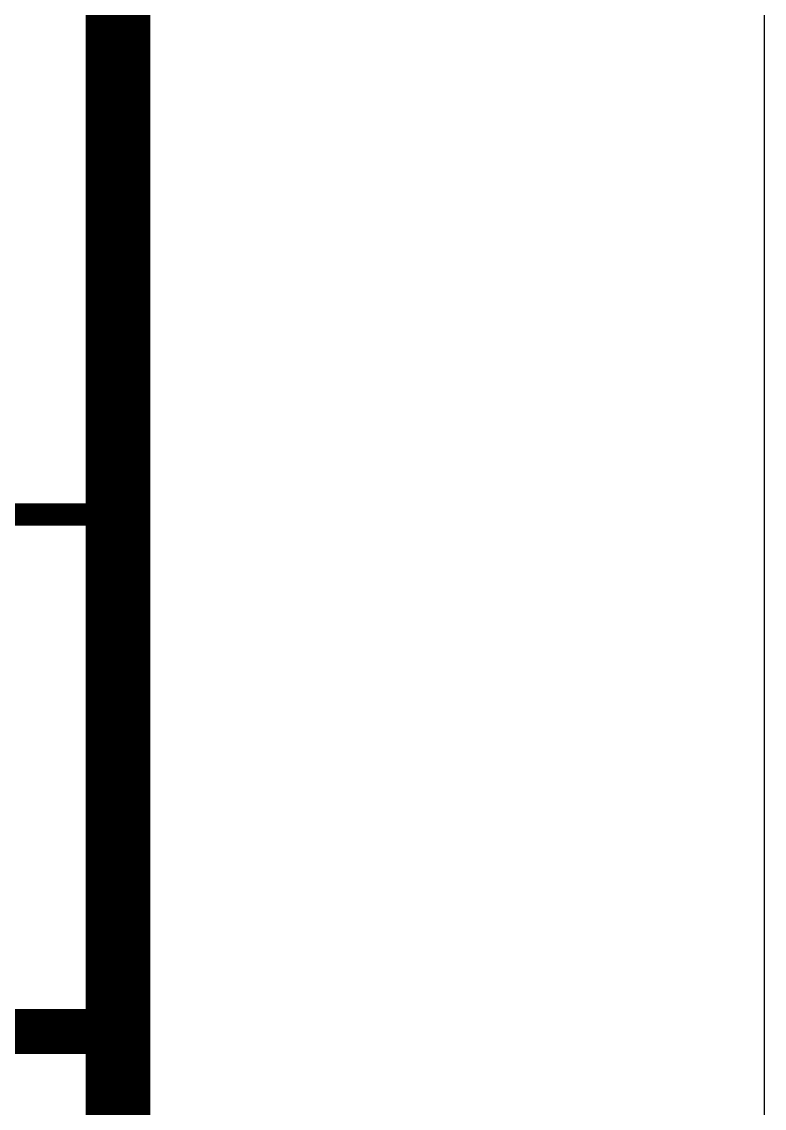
# Model space of a CAD drawing. Extents: x 609585 to 758557, y 501145 to 763045.
# Drawn here: x 757408 to 758557, y 508826 to 510508 of the extents above; entities that cross this region are included whole.
import ezdxf

# ---------------------------------------------------------------- set-up
doc = ezdxf.new("R2010")
doc.units = 0
doc.header["$LTSCALE"] = 1000
doc.header["$MEASUREMENT"] = 0
doc.layers.add('图框', color=140, linetype='Continuous')

msp = doc.modelspace()

# ---------------------------------------------------------------- linework, layer by layer
at = {"layer": '图框'}
msp.add_lwpolyline([(674457, 560544.7), (758557, 560544.7), (758557, 501144.7), (674457, 501144.7)], close=True, dxfattribs=at)
msp.add_lwpolyline([(674457, 560544.7), (758557, 560544.7), (758557, 501144.7), (674457, 501144.7)], close=True, dxfattribs=at)
at = {"layer": '图框', "const_width": 100}
msp.add_lwpolyline([(757557, 502144.7), (757557, 559544.7), (676957, 559544.7), (676957, 502144.7)], close=True, dxfattribs=at)
at = {"layer": '图框'}
for points, const_width in [([(750561.9, 509745), (757561.9, 509745)], 35), ([(750561.9, 508945), (757561.9, 508945)], 70)]:
    msp.add_lwpolyline(points, dxfattribs=dict(at, const_width=const_width))

doc.saveas('drawing.dxf')
